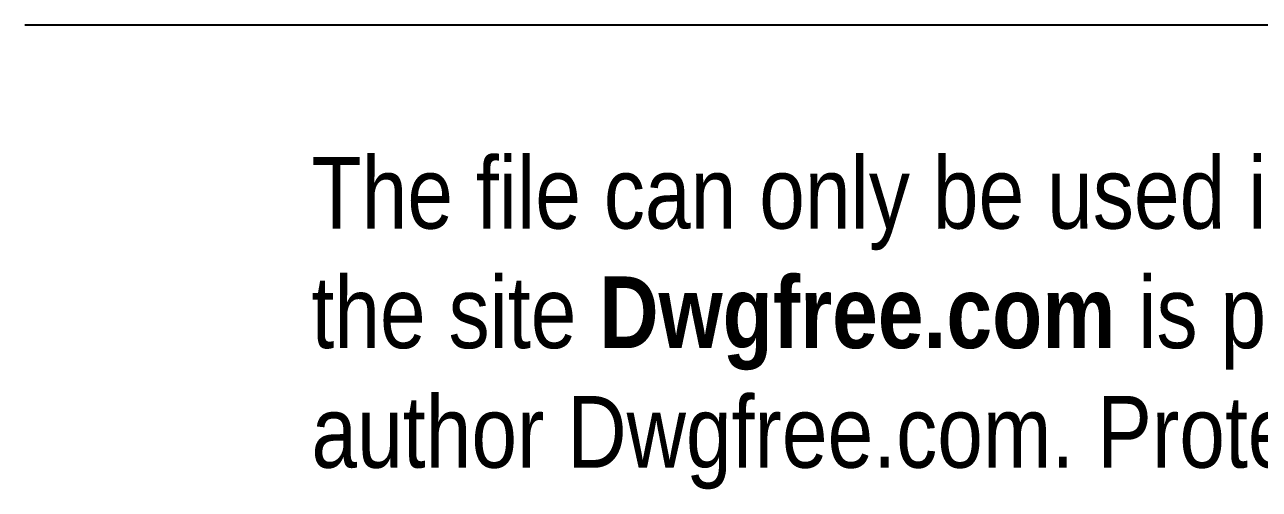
# Model space of a CAD drawing. Header units: millimetres. Extents: x 60499 to 556746, y 248297 to 497145.
# Drawn here: x 60499 to 202086, y 248297 to 301613 of the extents above; entities that cross this region are included whole.
import ezdxf

# ---------------------------------------------------------------- set-up
doc = ezdxf.new("R2010")
doc.units = ezdxf.units.MM
doc.layers.add('01 - DWGFREE.com', color=1, linetype='Continuous')
doc.layers.add('01 - DWGFREE.com @ 1', color=1, linetype='Continuous')
doc.styles.add('Ajith', font='swissc.ttf', dxfattribs={"height": 9})

msp = doc.modelspace()

# ---------------------------------------------------------------- linework, layer by layer
at = {"layer": '01 - DWGFREE.com', "color": 18, "true_color": 0x000000}
msp.add_line((60499, 301613), (556746, 301613), dxfattribs=at)

# ---------------------------------------------------------------- texts
at = {"layer": '01 - DWGFREE.com @ 1', "color": 18, "true_color": 0x000000, "insert": (93383, 286441), "char_height": 8228.295, "width": 1143729.32, "attachment_point": 1, "style": 'Ajith'}
msp.add_mtext('The file can only be used in your own projects. IT IS {\\fSwis721 Cn BT|b1|i0|c204|p34;\\C256;FORBIDDEN} to place the file on other resources besides \\Pthe site {\\fSwis721 Cn BT|b1|i0|c204|p34;\\C256;Dwgfree.com} is protected by copyright. Any posting on the Internet only with a doffolow link to the \\Pauthor Dwgfree.com. Protected by {\\fSwis721 Cn BT|b1|i0|c204|p34;\\C256;DMCA.Com}', dxfattribs=at)

doc.saveas('drawing.dxf')
